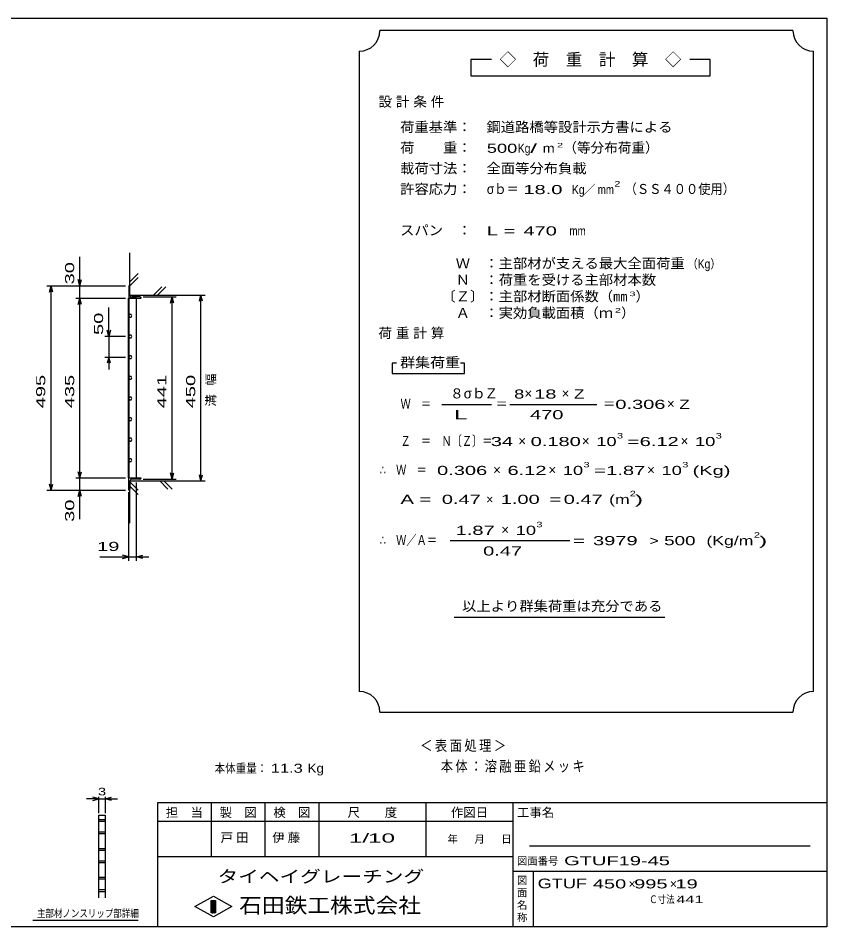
# Model space of a CAD drawing. Units: millimetres, scale not verified. Extents: x -1820 to 1736, y -1282 to 1048.
# Drawn here: x -222 to 1736, y -1152 to 1048 of the extents above; entities that cross this region are included whole.
import ezdxf
from ezdxf.enums import TextEntityAlignment as Align

# ---------------------------------------------------------------- set-up
doc = ezdxf.new("R2010")
doc.units = ezdxf.units.MM
doc.header["$LTSCALE"] = 10
for name, color, linetype, lineweight in [('0_2', 150, 'Continuous', 25), ('16', 3, 'Continuous', 25), ('22', 4, 'Continuous', 25), ('24', 2, 'Continuous', 25), ('32', 4, 'Continuous', 25)]:
    doc.layers.add(name, color=color, linetype=linetype, lineweight=lineweight)
doc.styles.add('ベクトル', font='')
doc.styles.get('ベクトル').set_extended_font_data('ベクトル')

msp = doc.modelspace()

# ---------------------------------------------------------------- linework, layer by layer
at = {"layer": '0_2'}
for p, q in [((-1724, 1048.5), (1736, 1048.5)), ((1736, 1048.5), (1736, -1151.5)), ((1736, -851.5), (116, -851.5)), ((116, -851.5), (116, -1151.5)), ((246, -851.5), (246, -981.5)), ((376, -981.5), (376, -851.5)), ((506, -851.5), (506, -981.5)), ((766, -981.5), (766, -851.5)), ((976, -851.5), (976, -1151.5)), ((976, -896.5), (116, -896.5)), ((1696, -956.5), (1016, -956.5)), ((116, -981.5), (976, -981.5)), ((976, -1016.5), (1736, -1016.5)), ((1026, -1151.5), (1026, -1016.5)), ((206, -1102.5), (251, -1077.5)), ((251, -1077.5), (296, -1102.5)), ((246, -1087.5), (256, -1087.5)), ((246, -1117.5), (246, -1087.5)), ((246, -1087.5), (248, -1087.5)), ((248, -1087.5), (248, -1117.5)), ((250, -1117.5), (250, -1087.5)), ((250, -1087.5), (252, -1087.5)), ((252, -1087.5), (252, -1117.5)), ((254, -1117.5), (254, -1087.5)), ((254, -1087.5), (256, -1087.5)), ((256, -1087.5), (256, -1117.5)), ((256, -1087.5), (256, -1117.5)), ((251, -1127.5), (206, -1102.5)), ((256, -1117.5), (246, -1117.5)), ((248, -1117.5), (250, -1117.5)), ((296, -1102.5), (251, -1127.5)), ((252, -1117.5), (254, -1117.5)), ((1736, -1151.5), (-1724, -1151.5))]:
    msp.add_line(p, q, dxfattribs=at)
at = {"layer": '16'}
for p, q in [((46, 400.5), (46, 370.5)), ((49, 378.5), (49, 397.5)), ((45.3, -64.5), (45.3, 370.5)), ((45.3, 370.5), (46, 370.5)), ((46, 370.5), (76, 370.5)), ((46, 370.5), (46, -64.5)), ((65, 370.5), (46, 370.5)), ((73, 373.5), (54, 373.5)), ((65, -64.5), (65, 370.5)), ((47.85, 331.24), (46, 327.98)), ((51.6, 331.26), (47.85, 331.24)), ((53.5, 328), (51.6, 331.26)), ((46, 327.98), (47.9, 324.74)), ((47.9, 324.74), (51.65, 324.76)), ((51.65, 324.76), (53.5, 328.02)), ((47.85, 281.24), (46, 277.98)), ((46, 277.98), (47.9, 274.74)), ((51.6, 281.26), (47.85, 281.24)), ((47.9, 274.74), (51.65, 274.76)), ((53.5, 278), (51.6, 281.26)), ((51.65, 274.76), (53.5, 278.02)), ((47.85, 231.24), (46, 227.98)), ((46, 227.98), (47.9, 224.74)), ((51.6, 231.26), (47.85, 231.24)), ((47.9, 224.74), (51.65, 224.76)), ((53.5, 228), (51.6, 231.26)), ((51.65, 224.76), (53.5, 228.02)), ((47.85, 181.24), (46, 177.98)), ((46, 177.98), (47.9, 174.74)), ((51.6, 181.26), (47.85, 181.24)), ((53.5, 178), (51.6, 181.26)), ((51.65, 174.76), (53.5, 178.02)), ((47.9, 174.74), (51.65, 174.76)), ((47.85, 131.24), (46, 127.98)), ((46, 127.98), (47.9, 124.74)), ((51.6, 131.26), (47.85, 131.24)), ((47.9, 124.74), (51.65, 124.76)), ((53.5, 128), (51.6, 131.26)), ((51.65, 124.76), (53.5, 128.02)), ((47.85, 81.24), (46, 77.98)), ((46, 77.98), (47.9, 74.74)), ((51.6, 81.26), (47.85, 81.24)), ((47.9, 74.74), (51.65, 74.76)), ((53.5, 78), (51.6, 81.26)), ((51.65, 74.76), (53.5, 78.02)), ((47.85, 31.24), (46, 27.98)), ((46, 27.98), (47.9, 24.74)), ((51.6, 31.26), (47.85, 31.24)), ((47.9, 24.74), (51.65, 24.76)), ((53.5, 28), (51.6, 31.26)), ((51.65, 24.76), (53.5, 28.02)), ((47.85, -18.76), (46, -22.02)), ((51.6, -18.74), (47.85, -18.76)), ((53.5, -22), (51.6, -18.74)), ((51.65, -25.24), (53.5, -21.98)), ((46, -22.02), (47.9, -25.26)), ((47.9, -25.26), (51.65, -25.24)), ((46, -64.5), (45.3, -64.5)), ((46, -64.5), (76, -64.5)), ((46, -94.5), (46, -64.5)), ((46, -64.5), (65, -64.5)), ((49, -72.5), (49, -91.5)), ((73, -67.5), (54, -67.5))]:
    msp.add_line(p, q, dxfattribs=at)
for centre, radius, start, end in [((46, 397.5), 3, 0, 90), ((54, 378.5), 5, 180, 270), ((73, 370.5), 3, 0, 90), ((73, -64.5), 3, 270, 0), ((54, -72.5), 5, 90, 180), ((46, -91.5), 3, 270, 0)]:
    msp.add_arc(centre, radius, start, end, dxfattribs=at)
at = {"layer": '22'}
for p, q in [((-72, 400.5), (-72, 470.5)), ((49, 378), (49, 480.5)), ((49, 410.5), (69, 430.5)), ((49, 400.5), (69, 420.5)), ((-152, 400.5), (38, 400.5)), ((-146, 385.5), (-142, 400.5)), ((-138, 385.5), (-142, 400.5)), ((-142, -94.5), (-142, 400.5)), ((-82, 400.5), (38, 400.5)), ((-72, 400.5), (-76, 415.5)), ((-72, 400.5), (-68, 415.5)), ((-72, 370.5), (-72, 400.5)), ((106, 378), (126, 398)), ((116, 378), (136, 398)), ((49, 378), (231, 378)), ((217, 363), (221, 378)), ((225, 363), (221, 378)), ((221, -72), (221, 378)), ((-82, 370.5), (38, 370.5)), ((-76, 355.5), (-72, 370.5)), ((-68, 355.5), (-72, 370.5)), ((-72, -64.5), (-72, 370.5)), ((81, 373.5), (161, 373.5)), ((147, 358.5), (151, 373.5)), ((155, 358.5), (151, 373.5)), ((151, -67.5), (151, 373.5)), ((-2, 278), (-2, 348)), ((-2, 278), (-6, 293)), ((2, 293), (-2, 278)), ((38, 278), (-12, 278)), ((-2, 278), (-2, 228)), ((-12, 228), (38, 228)), ((-2, 228), (-6, 213)), ((2, 213), (-2, 228)), ((-2, 228), (-2, 198)), ((-82, -64.5), (38, -64.5)), ((-72, -64.5), (-76, -49.5)), ((-72, -64.5), (-68, -49.5)), ((-72, -94.5), (-72, -64.5)), ((151, -67.5), (147, -52.5)), ((151, -67.5), (155, -52.5)), ((221, -72), (217, -57)), ((221, -72), (225, -57)), ((-142, -94.5), (-146, -79.5)), ((-142, -94.5), (-138, -79.5)), ((49, -72), (231, -72)), ((49, -174.5), (49, -72)), ((69, -94.5), (49, -74.5)), ((69, -104.5), (49, -84.5)), ((65, -265.5), (65, -75.5)), ((81, -67.5), (161, -67.5)), ((141, -92), (121, -72)), ((151, -92), (131, -72)), ((-152, -94.5), (38, -94.5)), ((-82, -94.5), (38, -94.5)), ((-76, -109.5), (-72, -94.5)), ((-68, -109.5), (-72, -94.5)), ((-72, -164.5), (-72, -94.5)), ((46, -265.5), (46, -99.5)), ((-24, -255.5), (46, -255.5)), ((46, -255.5), (31, -251.5)), ((31, -259.5), (46, -255.5)), ((46, -255.5), (65, -255.5)), ((65, -255.5), (80, -251.5)), ((80, -259.5), (65, -255.5)), ((65, -255.5), (95, -255.5))]:
    msp.add_line(p, q, dxfattribs=at)
at = {"layer": '24', "color": 4}
for p, q in [((1654, 1018.5), (654, 1018.5)), ((604, 968.5), (604, -581.5)), ((1704, -581.5), (1704, 968.5)), ((924, 948.5), (874, 948.5)), ((874, 948.5), (874, 908.5)), ((1454, 948.5), (1404, 948.5)), ((1454, 908.5), (1454, 948.5)), ((874, 908.5), (1454, 908.5)), ((694, 213.5), (684, 213.5)), ((684, 213.5), (684, 188.5)), ((859, 213.5), (849, 213.5)), ((859, 188.5), (859, 213.5)), ((684, 188.5), (859, 188.5)), ((804, 113.5), (924, 113.5)), ((969, 113.5), (1179, 113.5)), ((824, -216.5), (1114, -216.5)), ((834, -401.5), (1344, -401.5)), ((654, -631.5), (1654, -631.5))]:
    msp.add_line(p, q, dxfattribs=at)
for centre, start, end in [((604, 1018.5), 270, 0), ((1704, 1018.5), 180, 270), ((604, -631.5), 0, 90), ((1704, -631.5), 90, 180)]:
    msp.add_arc(centre, 50, start, end, dxfattribs=at)
at = {"layer": '32'}
for p, q in [((-26, -841.5), (-56, -841.5)), ((-26, -841.5), (-41, -837.5)), ((-41, -845.5), (-26, -841.5)), ((-26, -876.5), (-26, -836.5)), ((-26, -841.5), (-11, -841.5)), ((-11, -836.5), (-11, -876.5)), ((-11, -841.5), (4, -837.5)), ((4, -845.5), (-11, -841.5)), ((-11, -841.5), (19, -841.5)), ((-26, -881.5), (-11, -881.5)), ((-26, -1081.5), (-26, -881.5)), ((-26, -891.5), (-11, -891.5)), ((-11, -896.5), (-26, -896.5)), ((-11, -881.5), (-11, -1081.5)), ((-26, -921.5), (-11, -921.5)), ((-11, -926.5), (-26, -926.5)), ((-26, -961.5), (-11, -961.5)), ((-11, -966.5), (-26, -966.5)), ((-26, -991.5), (-11, -991.5)), ((-11, -996.5), (-26, -996.5)), ((-26, -1031.5), (-11, -1031.5)), ((-11, -1036.5), (-26, -1036.5)), ((-26, -1061.5), (-11, -1061.5)), ((-11, -1066.5), (-26, -1066.5)), ((69, -1136.5), (-186, -1136.5))]:
    msp.add_line(p, q, dxfattribs=at)

# ---------------------------------------------------------------- texts
at = {"layer": '0_2', "style": 'ベクトル'}
for s, height, p in [('担\u3000当', 21.99, (136, -874.5)), ('製\u3000図', 21.99, (266, -874.5)), ('検\u3000図', 21.99, (396, -874.5)), ('尺\u3000\u3000度', 21.99, (576, -874.5)), ('作図日', 21.99, (826, -874.5)), ('工事名', 21.99, (986, -874.5)), ('年', 18.33, (818, -939)), ('月', 18.33, (883, -939)), ('日', 18.33, (948, -939)), ('図面番号', 18.33, (986, -992)), ('図', 18.33, (986, -1039)), ('面', 18.33, (986, -1069)), ('名', 18.33, (986, -1099)), ('称', 18.33, (986, -1129))]:
    msp.add_text(s, height=height, dxfattribs=at).set_placement(p, align=Align.MIDDLE_LEFT)
at = {"layer": '0_2', "color": 8, "style": 'ベクトル'}
for s, height, width, p in [('タイヘイグレーチング', 29.33, 1.25, (261, -1029.5)), ('石田鉄工株式会社', 36.66, 1.1, (313.5, -1099.5))]:
    msp.add_text(s, height=height, dxfattribs=dict(at, width=width)).set_placement(p, align=Align.MIDDLE_LEFT)
at = {"layer": '22', "color": 2, "style": 'ベクトル', "width": 1.65}
for s, p in [(' 30 ', (-97, 390.5)), (' 50 ', (-27, 268)), (' 495 ', (-167, 90.5)), (' 435 ', (-97, 90.5)), (' 441 ', (126, 90.5)), (' 450 ', (196, 90.5)), (' 30 ', (-97, -184.5))]:
    msp.add_text(s, height=21.99, rotation=90, dxfattribs=at).set_placement(p, align=Align.MIDDLE_LEFT)
at = {"layer": '22', "color": 2, "style": 'ベクトル'}
for s, height, width, p in [(' 19 ', 21.99, 1.65, (-44, -230.5)), ('本体重量：', 21.99, 0.85, (254, -767.5)), (' 11.3', 21.99, 1.35, (379, -767.5)), ('Kg', 21.99, 1.1, (479, -767.5)), ('1/', 21.99, 2, (579, -936.5)), (' 10 ', 21.99, 2, (609, -936.5)), ('GTUF19-45                ', 21.99, 1.65, (1100, -991.5)), ('GTUF', 23.46, 1.4, (1036, -1046.5)), (' 450 ', 21.99, 1.65, (1156, -1047.5)), (' 995 ', 21.99, 1.65, (1256, -1047.5)), (' 19 ', 21.99, 1.65, (1356, -1047.5)), ('Ｃ寸法：', 18.33, 0.8, (1306, -1085)), (' 441 ', 18.33, 1.6, (1361, -1085))]:
    msp.add_text(s, height=height, dxfattribs=dict(at, width=width)).set_placement(p, align=Align.MIDDLE_LEFT)
for p in [(1256, -1047.5), (1356, -1047.5)]:
    msp.add_text('×', height=21.99, dxfattribs=at).set_placement(p, align=Align.MIDDLE_LEFT)
at = {"layer": '22', "color": 2, "insert": (246, 108), "char_height": 21.99, "attachment_point": 4, "rotation": 90, "style": 'ベクトル'}
msp.add_mtext('\\T1.67;溝幅', dxfattribs=at)
at = {"layer": '22', "color": 2, "attachment_point": 4, "style": 'ベクトル'}
for s, insert, char_height in [('\\T1.2;\\W0.85;＜表面処理＞', (751.5, -714), 25.66), ('\\T1.19;\\W0.85;本体：溶融亜鉛メッキ', (801.5, -764), 25.66), ('\\T1.25;戸田\u3000', (268.5, -936.5), 21.99), ('\\T1.25;伊藤\u3000', (393.5, -936.5), 21.99)]:
    msp.add_mtext(s, dxfattribs=dict(at, insert=insert, char_height=char_height))
at = {"layer": '24', "style": 'ベクトル'}
for s, height, p in [('◇\u3000荷\u3000重\u3000計\u3000算\u3000◇', 29.33, (944, 948.5)), ('（等分布荷重）', 24.19, (1098, 735)), ('／', 21.99, (1146.5, 633.5)), ('）', 24.19, (1273, 375)), ('）', 24.19, (1238, 335)), ('σｂ', 24.19, (857, 140)), ('８', 24.19, (824, 140)), ('Ｚ', 24.19, (907, 140)), ('×', 24.19, (1004, 140)), ('×', 24.19, (1094, 140)), ('×', 24.19, (1349, 115)), ('×', 24.19, (989, 25)), ('×', 24.19, (1143, 25)), ('×', 24.19, (1382, 25)), ('×', 24.19, (928, -45)), ('×', 24.19, (1062, -45)), ('×', 24.19, (1301, -45)), ('×', 21.99, (911.5, -116.5)), ('×', 24.19, (948, -190))]:
    msp.add_text(s, height=height, dxfattribs=at).set_placement(p, align=Align.MIDDLE_LEFT)
for s, height, width, p in [('荷重基準：\u3000', 24.19, 1.05, (703, 785)), ('鋼道路橋等設計示方書による', 24.19, 1.05, (912, 785)), ('荷\u3000\u3000重：\u3000', 24.19, 1.05, (703, 735)), ('500', 21.99, 1.5, (913, 733.5)), ('Kg', 21.99, 0.85, (988, 733.5)), ('/', 21.99, 2, (1018, 733.5)), ('m', 21.99, 1.2, (1048, 733.5)), ('2', 11, 1.8, (1083, 741)), ('載荷寸法：\u3000', 24.19, 1.05, (703, 685)), ('全面等分布負載', 24.19, 1.05, (912, 685)), ('許容応力：\u3000', 24.19, 1.05, (703, 635)), ('σｂ＝', 24.19, 0.9, (913, 635)), (' 18.0', 21.99, 1.65, (988, 633.5)), ('Kg', 21.99, 0.85, (1119, 633.5)), ('mm', 21.99, 0.8, (1181.5, 633.5)), ('2', 13.2, 1.5, (1221.5, 647.5)), ('（ＳＳ４００使用）', 24.19, 0.9, (1246.5, 635)), ('スパン\u3000：\u3000', 24.19, 1.05, (703, 535)), ('L =', 21.99, 1.65, (913, 533.5)), (' 470 ', 21.99, 1.65, (988, 533.5)), ('mm', 21.99, 0.8, (1113, 533.5)), ('\u3000Ｗ\u3000：主部材が支える最大全面荷重', 24.19, 1.05, (803, 455)), ('（Kg）', 21.99, 0.85, (1398, 453.5)), ('\u3000Ｎ\u3000：荷重を受ける主部材本数', 24.19, 1.05, (803, 415)), ('〔Ｚ〕：主部材断面係数（㎜', 24.19, 1.05, (803, 375)), ('3', 11, 1.8, (1258, 381)), ('\u3000Ａ\u3000：実効負載面積（ｍ', 24.19, 1.05, (803, 335)), ('2', 11, 1.8, (1223, 341)), ('群集荷重', 24.19, 1.1, (703, 215)), ('8', 21.99, 1.5, (979, 138.5)), (' 18 ', 21.99, 1.65, (1014, 138.5)), ('Z', 21.99, 1.4, (1124, 138.5)), ('Ｗ\u3000＝', 24.19, 0.75, (704, 115)), ('＝', 24.19, 0.9, (934, 115)), ('＝', 24.19, 0.9, (1194, 115)), ('0.306', 21.99, 1.65, (1224, 113.5)), ('Z', 21.99, 1.4, (1379, 113.5)), (' 470 ', 21.99, 1.65, (1004, 88.5)), ('3', 13.2, 1.5, (1228, 37.5)), ('3', 13.2, 1.5, (1467, 37.5)), ('Ｚ\u3000＝\u3000Ｎ〔Ｚ〕＝', 24.19, 0.75, (704, 25)), (' 34 ', 21.99, 1.65, (909, 23.5)), ('0.180', 21.99, 1.65, (1019, 23.5)), ('10', 21.99, 1.5, (1178, 23.5)), ('=', 21.99, 1.7, (1253, 23.5)), ('6.12', 21.99, 1.65, (1283, 23.5)), ('10', 21.99, 1.5, (1417, 23.5)), ('∴\u3000Ｗ\u3000＝', 24.19, 0.75, (654, -45)), (' 0.306', 21.99, 1.65, (779, -46.5)), ('6.12', 21.99, 1.65, (963, -46.5)), ('10', 21.99, 1.5, (1097, -46.5)), ('3', 13.2, 1.5, (1147, -32.5)), ('=', 21.99, 1.7, (1172, -46.5)), ('1.87', 21.99, 1.65, (1202, -46.5)), ('10', 21.99, 1.5, (1336, -46.5)), ('3', 13.2, 1.5, (1386, -32.5)), ('(Kg)', 21.99, 1.65, (1411, -46.5)), ('A = ', 21.99, 1.65, (704, -116.5)), ('0.47', 21.99, 1.65, (804, -116.5)), ('1.00', 21.99, 1.65, (946.5, -116.5)), ('0.47', 21.99, 1.65, (1099, -116.5)), ('(m', 21.99, 1.45, (1209, -116.5)), ('2', 13.2, 1.5, (1259, -102.5)), (')', 21.99, 2, (1271.5, -116.5)), ('=', 21.99, 1.7, (1064, -116.5)), ('3', 13.2, 1.5, (1033, -177.5)), (' 1.87', 21.99, 1.65, (824, -191.5)), ('10', 21.99, 1.5, (983, -191.5)), ('2', 13.2, 1.5, (1559.5, -202.5)), ('∴\u3000Ｗ／Ａ＝', 24.19, 0.75, (654, -215)), ('=', 21.99, 1.7, (1121.5, -216.5)), (' 3979 ', 21.99, 1.65, (1156.5, -216.5)), ('>', 21.99, 1.3, (1306.5, -216.5)), (' 500 ', 21.99, 1.55, (1329.5, -216.5)), ('(Kg/m', 21.99, 1.45, (1444.5, -216.5)), (')', 21.99, 2, (1572, -216.5)), ('0.47', 21.99, 1.65, (904, -241.5)), ('以上より群集荷重は充分である', 24.19, 1.05, (853, -375))]:
    msp.add_text(s, height=height, dxfattribs=dict(at, width=width)).set_placement(p, align=Align.MIDDLE_LEFT)
at = {"layer": '24', "attachment_point": 4, "style": 'ベクトル'}
for s, insert, char_height in [('\\T1.28;設計条件', (650.5, 845), 24.19), ('\\T1.28;荷重計算', (650.5, 285), 24.19), ('\\T1.5;\\W2;\\~L\\~', (809, 88.5), 21.99)]:
    msp.add_mtext(s, dxfattribs=dict(at, insert=insert, char_height=char_height))
at = {"layer": '32', "color": 2, "style": 'ベクトル'}
for s, width, p in [('3', 1.45, (-28.5, -824)), ('主部材ノンスリップ部詳細', 0.8, (-176, -1119))]:
    msp.add_text(s, height=18.33, dxfattribs=dict(at, width=width)).set_placement(p, align=Align.MIDDLE_LEFT)

doc.saveas('drawing.dxf')
